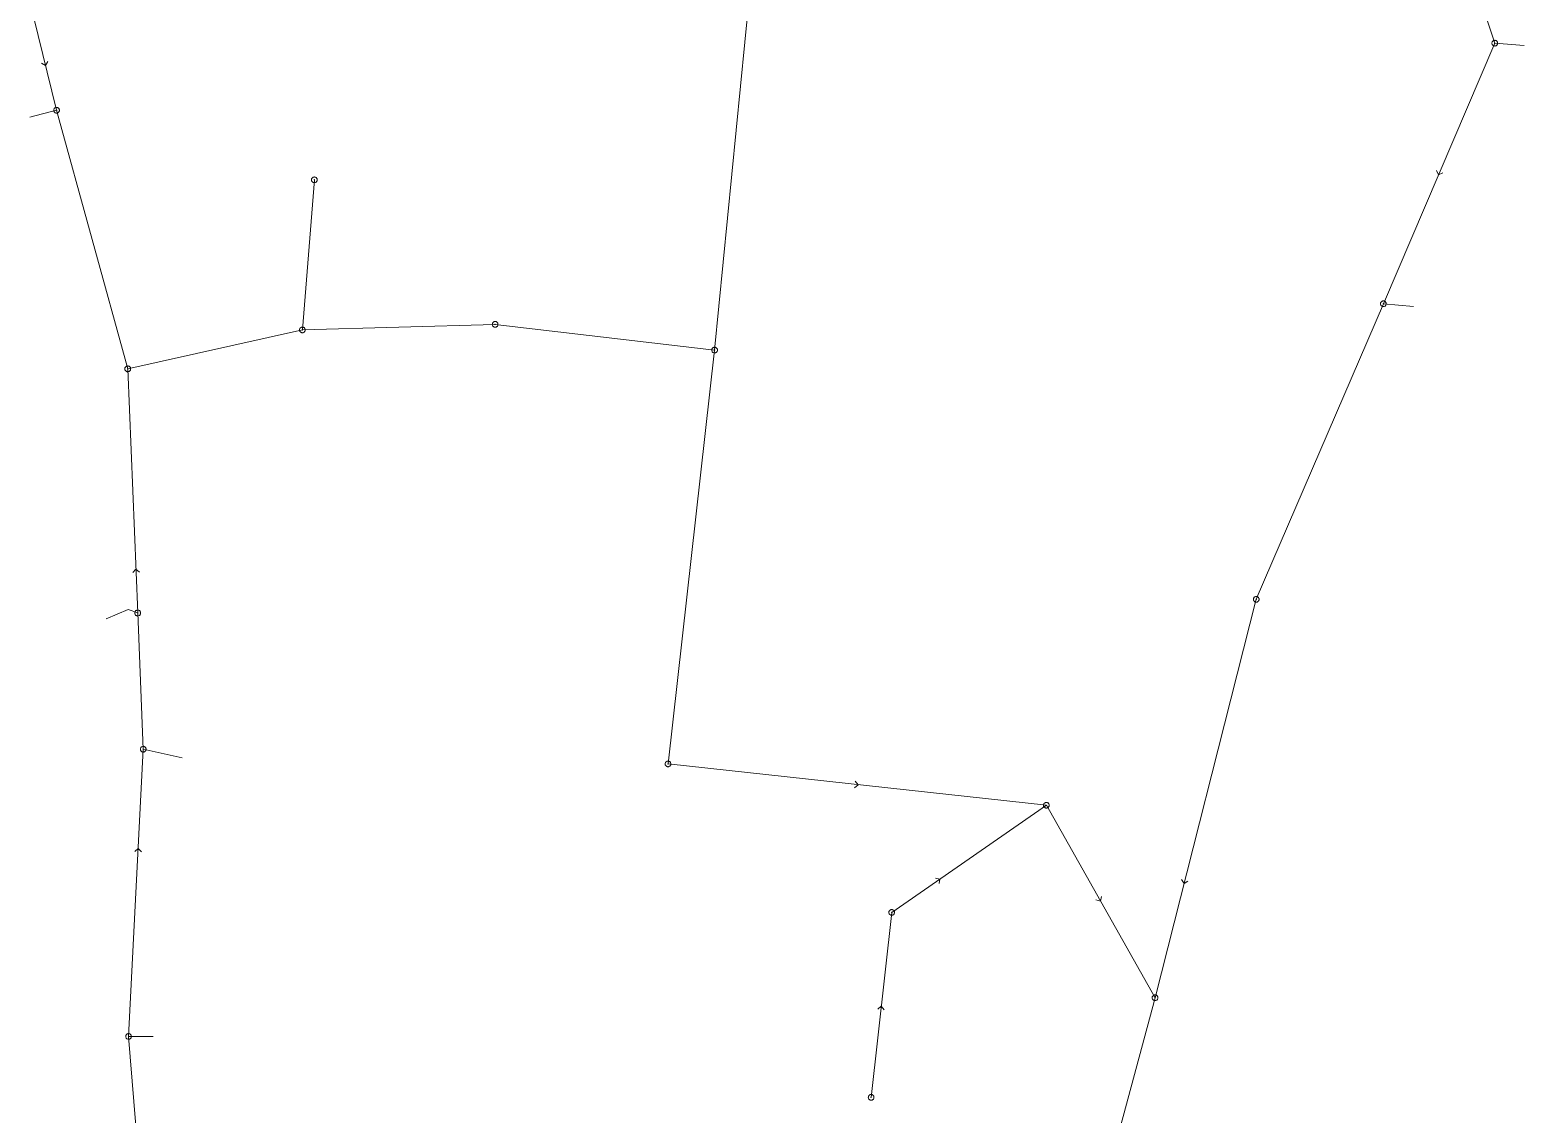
# Model space of a CAD drawing. Header units: metres. Extents: x 25504150 to 25508618, y 6694193 to 6702753.
# Drawn here: x 25505234.1 to 25505475.5, y 6697097.5 to 6697272.6 of the extents above; entities that cross this region are included whole.
import ezdxf

# ---------------------------------------------------------------- set-up
doc = ezdxf.new("R2010")
doc.units = ezdxf.units.M
for name, pattern in [('Sewer_node', [0]), ('Viemariputket', [0]), ('Viemarivarusteet', [0])]:
    doc.linetypes.add(name, pattern=pattern)
for name, color, linetype, lineweight in [('Sewer_node', 7, 'Sewer_node', 0), ('Viemariputket', 7, 'Viemariputket', 0), ('Viemarivarusteet', 7, 'Viemarivarusteet', 0)]:
    doc.layers.add(name, color=color, linetype=linetype, lineweight=lineweight)

msp = doc.modelspace()

# ---------------------------------------------------------------- linework, layer by layer
at = {"layer": 'Sewer_node', "color": 46, "linetype": 'Continuous', "true_color": 0x7f5f00, "flags": 128}
for points, elevation in [([(25505471.24, 6697270.48), (25505471.23, 6697270.55), (25505471.22, 6697270.62), (25505471.19, 6697270.69), (25505471.15, 6697270.75), (25505471.11, 6697270.81), (25505471.05, 6697270.85), (25505470.99, 6697270.89), (25505470.92, 6697270.92), (25505470.85, 6697270.93), (25505470.78, 6697270.94), (25505470.71, 6697270.93), (25505470.64, 6697270.92), (25505470.57, 6697270.89), (25505470.51, 6697270.85), (25505470.45, 6697270.81), (25505470.41, 6697270.75), (25505470.37, 6697270.69), (25505470.34, 6697270.62), (25505470.33, 6697270.55), (25505470.32, 6697270.48), (25505470.33, 6697270.41), (25505470.34, 6697270.34), (25505470.37, 6697270.27), (25505470.41, 6697270.21), (25505470.45, 6697270.15), (25505470.51, 6697270.11), (25505470.57, 6697270.07), (25505470.64, 6697270.04), (25505470.71, 6697270.03), (25505470.78, 6697270.02), (25505470.85, 6697270.03), (25505470.92, 6697270.04), (25505470.99, 6697270.07), (25505471.05, 6697270.11), (25505471.11, 6697270.15), (25505471.15, 6697270.21), (25505471.19, 6697270.27), (25505471.22, 6697270.34), (25505471.23, 6697270.41)], 36.62), ([(25505238.87, 6697259.64), (25505238.86, 6697259.71), (25505238.85, 6697259.78), (25505238.82, 6697259.85), (25505238.78, 6697259.91), (25505238.74, 6697259.97), (25505238.68, 6697260.01), (25505238.62, 6697260.05), (25505238.55, 6697260.08), (25505238.48, 6697260.09), (25505238.41, 6697260.1), (25505238.34, 6697260.09), (25505238.27, 6697260.08), (25505238.2, 6697260.05), (25505238.14, 6697260.01), (25505238.08, 6697259.97), (25505238.04, 6697259.91), (25505238, 6697259.85), (25505237.97, 6697259.78), (25505237.96, 6697259.71), (25505237.95, 6697259.64), (25505237.96, 6697259.57), (25505237.97, 6697259.5), (25505238, 6697259.43), (25505238.04, 6697259.37), (25505238.08, 6697259.31), (25505238.14, 6697259.27), (25505238.2, 6697259.23), (25505238.27, 6697259.2), (25505238.34, 6697259.19), (25505238.41, 6697259.18), (25505238.48, 6697259.19), (25505238.55, 6697259.2), (25505238.62, 6697259.23), (25505238.68, 6697259.27), (25505238.74, 6697259.31), (25505238.78, 6697259.37), (25505238.82, 6697259.43), (25505238.85, 6697259.5), (25505238.86, 6697259.57)], 43.18), ([(25505280.52, 6697248.41), (25505280.51, 6697248.48), (25505280.5, 6697248.55), (25505280.47, 6697248.62), (25505280.43, 6697248.68), (25505280.39, 6697248.74), (25505280.33, 6697248.78), (25505280.27, 6697248.82), (25505280.2, 6697248.85), (25505280.13, 6697248.86), (25505280.06, 6697248.87), (25505279.99, 6697248.86), (25505279.92, 6697248.85), (25505279.85, 6697248.82), (25505279.79, 6697248.78), (25505279.73, 6697248.74), (25505279.69, 6697248.68), (25505279.65, 6697248.62), (25505279.62, 6697248.55), (25505279.61, 6697248.48), (25505279.6, 6697248.41), (25505279.61, 6697248.34), (25505279.62, 6697248.27), (25505279.65, 6697248.2), (25505279.69, 6697248.14), (25505279.73, 6697248.08), (25505279.79, 6697248.04), (25505279.85, 6697248), (25505279.92, 6697247.97), (25505279.99, 6697247.96), (25505280.06, 6697247.95), (25505280.13, 6697247.96), (25505280.2, 6697247.97), (25505280.27, 6697248), (25505280.33, 6697248.04), (25505280.39, 6697248.08), (25505280.43, 6697248.14), (25505280.47, 6697248.2), (25505280.5, 6697248.27), (25505280.51, 6697248.34)], 40.78), ([(25505453.24, 6697228.39), (25505453.23, 6697228.46), (25505453.22, 6697228.53), (25505453.19, 6697228.6), (25505453.15, 6697228.66), (25505453.11, 6697228.72), (25505453.05, 6697228.76), (25505452.99, 6697228.8), (25505452.92, 6697228.83), (25505452.85, 6697228.84), (25505452.78, 6697228.85), (25505452.71, 6697228.84), (25505452.64, 6697228.83), (25505452.57, 6697228.8), (25505452.51, 6697228.76), (25505452.45, 6697228.72), (25505452.41, 6697228.66), (25505452.37, 6697228.6), (25505452.34, 6697228.53), (25505452.33, 6697228.46), (25505452.32, 6697228.39), (25505452.33, 6697228.32), (25505452.34, 6697228.25), (25505452.37, 6697228.18), (25505452.41, 6697228.12), (25505452.45, 6697228.06), (25505452.51, 6697228.02), (25505452.57, 6697227.98), (25505452.64, 6697227.95), (25505452.71, 6697227.94), (25505452.78, 6697227.93), (25505452.85, 6697227.94), (25505452.92, 6697227.95), (25505452.99, 6697227.98), (25505453.05, 6697228.02), (25505453.11, 6697228.06), (25505453.15, 6697228.12), (25505453.19, 6697228.18), (25505453.22, 6697228.25), (25505453.23, 6697228.32)], 36.4), ([(25505309.73, 6697225.06), (25505309.72, 6697225.13), (25505309.71, 6697225.2), (25505309.68, 6697225.27), (25505309.64, 6697225.33), (25505309.6, 6697225.39), (25505309.54, 6697225.43), (25505309.48, 6697225.47), (25505309.41, 6697225.5), (25505309.34, 6697225.51), (25505309.27, 6697225.52), (25505309.2, 6697225.51), (25505309.13, 6697225.5), (25505309.06, 6697225.47), (25505309, 6697225.43), (25505308.94, 6697225.39), (25505308.9, 6697225.33), (25505308.86, 6697225.27), (25505308.83, 6697225.2), (25505308.82, 6697225.13), (25505308.81, 6697225.06), (25505308.82, 6697224.99), (25505308.83, 6697224.92), (25505308.86, 6697224.85), (25505308.9, 6697224.79), (25505308.94, 6697224.73), (25505309, 6697224.69), (25505309.06, 6697224.65), (25505309.13, 6697224.62), (25505309.2, 6697224.61), (25505309.27, 6697224.6), (25505309.34, 6697224.61), (25505309.41, 6697224.62), (25505309.48, 6697224.65), (25505309.54, 6697224.69), (25505309.6, 6697224.73), (25505309.64, 6697224.79), (25505309.68, 6697224.85), (25505309.71, 6697224.92), (25505309.72, 6697224.99)], 40.4), ([(25505278.58, 6697224.16), (25505278.57, 6697224.23), (25505278.56, 6697224.3), (25505278.53, 6697224.37), (25505278.49, 6697224.43), (25505278.45, 6697224.49), (25505278.39, 6697224.53), (25505278.33, 6697224.57), (25505278.26, 6697224.6), (25505278.19, 6697224.61), (25505278.12, 6697224.62), (25505278.05, 6697224.61), (25505277.98, 6697224.6), (25505277.91, 6697224.57), (25505277.85, 6697224.53), (25505277.79, 6697224.49), (25505277.75, 6697224.43), (25505277.71, 6697224.37), (25505277.68, 6697224.3), (25505277.67, 6697224.23), (25505277.66, 6697224.16), (25505277.67, 6697224.09), (25505277.68, 6697224.02), (25505277.71, 6697223.95), (25505277.75, 6697223.89), (25505277.79, 6697223.83), (25505277.85, 6697223.79), (25505277.91, 6697223.75), (25505277.98, 6697223.72), (25505278.05, 6697223.71), (25505278.12, 6697223.7), (25505278.19, 6697223.71), (25505278.26, 6697223.72), (25505278.33, 6697223.75), (25505278.39, 6697223.79), (25505278.45, 6697223.83), (25505278.49, 6697223.89), (25505278.53, 6697223.95), (25505278.56, 6697224.02), (25505278.57, 6697224.09)], 40.9), ([(25505345.19, 6697220.9), (25505345.18, 6697220.97), (25505345.17, 6697221.04), (25505345.14, 6697221.11), (25505345.1, 6697221.17), (25505345.06, 6697221.23), (25505345, 6697221.27), (25505344.94, 6697221.31), (25505344.87, 6697221.34), (25505344.8, 6697221.35), (25505344.73, 6697221.36), (25505344.66, 6697221.35), (25505344.59, 6697221.34), (25505344.52, 6697221.31), (25505344.46, 6697221.27), (25505344.4, 6697221.23), (25505344.36, 6697221.17), (25505344.32, 6697221.11), (25505344.29, 6697221.04), (25505344.28, 6697220.97), (25505344.27, 6697220.9), (25505344.28, 6697220.83), (25505344.29, 6697220.76), (25505344.32, 6697220.69), (25505344.36, 6697220.63), (25505344.4, 6697220.57), (25505344.46, 6697220.53), (25505344.52, 6697220.49), (25505344.59, 6697220.46), (25505344.66, 6697220.45), (25505344.73, 6697220.44), (25505344.8, 6697220.45), (25505344.87, 6697220.46), (25505344.94, 6697220.49), (25505345, 6697220.53), (25505345.06, 6697220.57), (25505345.1, 6697220.63), (25505345.14, 6697220.69), (25505345.17, 6697220.76), (25505345.18, 6697220.83)], 39.41), ([(25505250.38, 6697217.87), (25505250.37, 6697217.94), (25505250.36, 6697218.02), (25505250.33, 6697218.08), (25505250.29, 6697218.15), (25505250.24, 6697218.2), (25505250.19, 6697218.25), (25505250.12, 6697218.29), (25505250.06, 6697218.32), (25505249.98, 6697218.33), (25505249.91, 6697218.34), (25505249.84, 6697218.33), (25505249.76, 6697218.32), (25505249.7, 6697218.29), (25505249.63, 6697218.25), (25505249.58, 6697218.2), (25505249.53, 6697218.15), (25505249.49, 6697218.08), (25505249.46, 6697218.02), (25505249.45, 6697217.94), (25505249.44, 6697217.87), (25505249.45, 6697217.8), (25505249.46, 6697217.72), (25505249.49, 6697217.66), (25505249.53, 6697217.59), (25505249.58, 6697217.54), (25505249.63, 6697217.49), (25505249.7, 6697217.45), (25505249.76, 6697217.42), (25505249.84, 6697217.41), (25505249.91, 6697217.4), (25505249.98, 6697217.41), (25505250.06, 6697217.42), (25505250.12, 6697217.45), (25505250.19, 6697217.49), (25505250.24, 6697217.54), (25505250.29, 6697217.59), (25505250.33, 6697217.66), (25505250.36, 6697217.72), (25505250.37, 6697217.8)], 43.59), ([(25505432.7, 6697180.65), (25505432.69, 6697180.72), (25505432.68, 6697180.79), (25505432.65, 6697180.86), (25505432.61, 6697180.92), (25505432.57, 6697180.98), (25505432.51, 6697181.02), (25505432.45, 6697181.06), (25505432.38, 6697181.09), (25505432.31, 6697181.1), (25505432.24, 6697181.11), (25505432.17, 6697181.1), (25505432.1, 6697181.09), (25505432.03, 6697181.06), (25505431.97, 6697181.02), (25505431.91, 6697180.98), (25505431.87, 6697180.92), (25505431.83, 6697180.86), (25505431.8, 6697180.79), (25505431.79, 6697180.72), (25505431.78, 6697180.65), (25505431.79, 6697180.58), (25505431.8, 6697180.51), (25505431.83, 6697180.44), (25505431.87, 6697180.38), (25505431.91, 6697180.32), (25505431.97, 6697180.28), (25505432.03, 6697180.24), (25505432.1, 6697180.21), (25505432.17, 6697180.2), (25505432.24, 6697180.19), (25505432.31, 6697180.2), (25505432.38, 6697180.21), (25505432.45, 6697180.24), (25505432.51, 6697180.28), (25505432.57, 6697180.32), (25505432.61, 6697180.38), (25505432.65, 6697180.44), (25505432.68, 6697180.51), (25505432.69, 6697180.58)], 36.63), ([(25505251.99, 6697178.44), (25505251.98, 6697178.51), (25505251.97, 6697178.59), (25505251.94, 6697178.65), (25505251.9, 6697178.72), (25505251.85, 6697178.77), (25505251.8, 6697178.82), (25505251.73, 6697178.86), (25505251.67, 6697178.89), (25505251.59, 6697178.9), (25505251.52, 6697178.91), (25505251.45, 6697178.9), (25505251.37, 6697178.89), (25505251.31, 6697178.86), (25505251.24, 6697178.82), (25505251.19, 6697178.77), (25505251.14, 6697178.72), (25505251.1, 6697178.65), (25505251.07, 6697178.59), (25505251.06, 6697178.51), (25505251.05, 6697178.44), (25505251.06, 6697178.37), (25505251.07, 6697178.29), (25505251.1, 6697178.23), (25505251.14, 6697178.16), (25505251.19, 6697178.11), (25505251.24, 6697178.06), (25505251.31, 6697178.02), (25505251.37, 6697177.99), (25505251.45, 6697177.98), (25505251.52, 6697177.97), (25505251.59, 6697177.98), (25505251.67, 6697177.99), (25505251.73, 6697178.02), (25505251.8, 6697178.06), (25505251.85, 6697178.11), (25505251.9, 6697178.16), (25505251.94, 6697178.23), (25505251.97, 6697178.29), (25505251.98, 6697178.37)], 40.96), ([(25505252.88, 6697156.43), (25505252.87, 6697156.5), (25505252.86, 6697156.57), (25505252.83, 6697156.64), (25505252.79, 6697156.7), (25505252.75, 6697156.76), (25505252.69, 6697156.8), (25505252.63, 6697156.84), (25505252.56, 6697156.87), (25505252.49, 6697156.88), (25505252.42, 6697156.89), (25505252.35, 6697156.88), (25505252.28, 6697156.87), (25505252.21, 6697156.84), (25505252.15, 6697156.8), (25505252.09, 6697156.76), (25505252.05, 6697156.7), (25505252.01, 6697156.64), (25505251.98, 6697156.57), (25505251.97, 6697156.5), (25505251.96, 6697156.43), (25505251.97, 6697156.36), (25505251.98, 6697156.29), (25505252.01, 6697156.22), (25505252.05, 6697156.16), (25505252.09, 6697156.1), (25505252.15, 6697156.06), (25505252.21, 6697156.02), (25505252.28, 6697155.99), (25505252.35, 6697155.98), (25505252.42, 6697155.97), (25505252.49, 6697155.98), (25505252.56, 6697155.99), (25505252.63, 6697156.02), (25505252.69, 6697156.06), (25505252.75, 6697156.1), (25505252.79, 6697156.16), (25505252.83, 6697156.22), (25505252.86, 6697156.29), (25505252.87, 6697156.36)], 43.63), ([(25505337.66, 6697154.06), (25505337.65, 6697154.13), (25505337.64, 6697154.2), (25505337.61, 6697154.27), (25505337.57, 6697154.33), (25505337.53, 6697154.39), (25505337.47, 6697154.43), (25505337.41, 6697154.47), (25505337.34, 6697154.5), (25505337.27, 6697154.51), (25505337.2, 6697154.52), (25505337.13, 6697154.51), (25505337.06, 6697154.5), (25505336.99, 6697154.47), (25505336.93, 6697154.43), (25505336.87, 6697154.39), (25505336.83, 6697154.33), (25505336.79, 6697154.27), (25505336.76, 6697154.2), (25505336.75, 6697154.13), (25505336.74, 6697154.06), (25505336.75, 6697153.99), (25505336.76, 6697153.92), (25505336.79, 6697153.85), (25505336.83, 6697153.79), (25505336.87, 6697153.73), (25505336.93, 6697153.69), (25505336.99, 6697153.65), (25505337.06, 6697153.62), (25505337.13, 6697153.61), (25505337.2, 6697153.6), (25505337.27, 6697153.61), (25505337.34, 6697153.62), (25505337.41, 6697153.65), (25505337.47, 6697153.69), (25505337.53, 6697153.73), (25505337.57, 6697153.79), (25505337.61, 6697153.85), (25505337.64, 6697153.92), (25505337.65, 6697153.99)], 39.69), ([(25505398.79, 6697147.38), (25505398.78, 6697147.45), (25505398.77, 6697147.52), (25505398.74, 6697147.59), (25505398.7, 6697147.65), (25505398.66, 6697147.71), (25505398.6, 6697147.75), (25505398.54, 6697147.79), (25505398.47, 6697147.82), (25505398.4, 6697147.83), (25505398.33, 6697147.84), (25505398.26, 6697147.83), (25505398.19, 6697147.82), (25505398.12, 6697147.79), (25505398.06, 6697147.75), (25505398, 6697147.71), (25505397.96, 6697147.65), (25505397.92, 6697147.59), (25505397.89, 6697147.52), (25505397.88, 6697147.45), (25505397.87, 6697147.38), (25505397.88, 6697147.31), (25505397.89, 6697147.24), (25505397.92, 6697147.17), (25505397.96, 6697147.11), (25505398, 6697147.05), (25505398.06, 6697147.01), (25505398.12, 6697146.97), (25505398.19, 6697146.94), (25505398.26, 6697146.93), (25505398.33, 6697146.92), (25505398.4, 6697146.93), (25505398.47, 6697146.94), (25505398.54, 6697146.97), (25505398.6, 6697147.01), (25505398.66, 6697147.05), (25505398.7, 6697147.11), (25505398.74, 6697147.17), (25505398.77, 6697147.24), (25505398.78, 6697147.31)], 36.61), ([(25505373.8, 6697130.07), (25505373.79, 6697130.14), (25505373.78, 6697130.21), (25505373.75, 6697130.28), (25505373.71, 6697130.34), (25505373.67, 6697130.4), (25505373.61, 6697130.44), (25505373.55, 6697130.48), (25505373.48, 6697130.51), (25505373.41, 6697130.52), (25505373.34, 6697130.53), (25505373.27, 6697130.52), (25505373.2, 6697130.51), (25505373.13, 6697130.48), (25505373.07, 6697130.44), (25505373.01, 6697130.4), (25505372.97, 6697130.34), (25505372.93, 6697130.28), (25505372.9, 6697130.21), (25505372.89, 6697130.14), (25505372.88, 6697130.07), (25505372.89, 6697130), (25505372.9, 6697129.93), (25505372.93, 6697129.86), (25505372.97, 6697129.8), (25505373.01, 6697129.74), (25505373.07, 6697129.7), (25505373.13, 6697129.66), (25505373.2, 6697129.63), (25505373.27, 6697129.62), (25505373.34, 6697129.61), (25505373.41, 6697129.62), (25505373.48, 6697129.63), (25505373.55, 6697129.66), (25505373.61, 6697129.7), (25505373.67, 6697129.74), (25505373.71, 6697129.8), (25505373.75, 6697129.86), (25505373.78, 6697129.93), (25505373.79, 6697130)], 37.26), ([(25505416.35, 6697116.29), (25505416.34, 6697116.36), (25505416.33, 6697116.43), (25505416.3, 6697116.5), (25505416.26, 6697116.56), (25505416.22, 6697116.62), (25505416.16, 6697116.66), (25505416.1, 6697116.7), (25505416.03, 6697116.73), (25505415.96, 6697116.74), (25505415.89, 6697116.75), (25505415.82, 6697116.74), (25505415.75, 6697116.73), (25505415.68, 6697116.7), (25505415.62, 6697116.66), (25505415.56, 6697116.62), (25505415.52, 6697116.56), (25505415.48, 6697116.5), (25505415.45, 6697116.43), (25505415.44, 6697116.36), (25505415.43, 6697116.29), (25505415.44, 6697116.22), (25505415.45, 6697116.15), (25505415.48, 6697116.08), (25505415.52, 6697116.02), (25505415.56, 6697115.96), (25505415.62, 6697115.92), (25505415.68, 6697115.88), (25505415.75, 6697115.85), (25505415.82, 6697115.84), (25505415.89, 6697115.83), (25505415.96, 6697115.84), (25505416.03, 6697115.85), (25505416.1, 6697115.88), (25505416.16, 6697115.92), (25505416.22, 6697115.96), (25505416.26, 6697116.02), (25505416.3, 6697116.08), (25505416.33, 6697116.15), (25505416.34, 6697116.22)], 36.3), ([(25505250.5, 6697110.04), (25505250.49, 6697110.11), (25505250.48, 6697110.18), (25505250.45, 6697110.25), (25505250.41, 6697110.31), (25505250.37, 6697110.37), (25505250.31, 6697110.41), (25505250.25, 6697110.45), (25505250.18, 6697110.48), (25505250.11, 6697110.49), (25505250.04, 6697110.5), (25505249.97, 6697110.49), (25505249.9, 6697110.48), (25505249.83, 6697110.45), (25505249.77, 6697110.41), (25505249.71, 6697110.37), (25505249.67, 6697110.31), (25505249.63, 6697110.25), (25505249.6, 6697110.18), (25505249.59, 6697110.11), (25505249.58, 6697110.04), (25505249.59, 6697109.97), (25505249.6, 6697109.9), (25505249.63, 6697109.83), (25505249.67, 6697109.77), (25505249.71, 6697109.71), (25505249.77, 6697109.67), (25505249.83, 6697109.63), (25505249.9, 6697109.6), (25505249.97, 6697109.59), (25505250.04, 6697109.58), (25505250.11, 6697109.59), (25505250.18, 6697109.6), (25505250.25, 6697109.63), (25505250.31, 6697109.67), (25505250.37, 6697109.71), (25505250.41, 6697109.77), (25505250.45, 6697109.83), (25505250.48, 6697109.9), (25505250.49, 6697109.97)], 43.7), ([(25505370.48, 6697100.2), (25505370.47, 6697100.27), (25505370.46, 6697100.34), (25505370.43, 6697100.41), (25505370.39, 6697100.47), (25505370.35, 6697100.53), (25505370.29, 6697100.57), (25505370.23, 6697100.61), (25505370.16, 6697100.64), (25505370.09, 6697100.65), (25505370.02, 6697100.66), (25505369.95, 6697100.65), (25505369.88, 6697100.64), (25505369.81, 6697100.61), (25505369.75, 6697100.57), (25505369.69, 6697100.53), (25505369.65, 6697100.47), (25505369.61, 6697100.41), (25505369.58, 6697100.34), (25505369.57, 6697100.27), (25505369.56, 6697100.2), (25505369.57, 6697100.13), (25505369.58, 6697100.06), (25505369.61, 6697099.99), (25505369.65, 6697099.93), (25505369.69, 6697099.87), (25505369.75, 6697099.83), (25505369.81, 6697099.79), (25505369.88, 6697099.76), (25505369.95, 6697099.75), (25505370.02, 6697099.74), (25505370.09, 6697099.75), (25505370.16, 6697099.76), (25505370.23, 6697099.79), (25505370.29, 6697099.83), (25505370.35, 6697099.87), (25505370.39, 6697099.93), (25505370.43, 6697099.99), (25505370.46, 6697100.06), (25505370.47, 6697100.13)], 37.09)]:
    msp.add_lwpolyline(points, close=True, dxfattribs=dict(at, elevation=elevation))
for points in [[(25505235.97, 6697267.26), (25505236.62, 6697266.88), (25505237, 6697267.52)], [(25505461.39, 6697249.91), (25505461.69, 6697249.23), (25505462.37, 6697249.52)], [(25505251.8, 6697185.05), (25505251.24, 6697185.54), (25505250.74, 6697184.99)], [(25505367.33, 6697150.22), (25505367.91, 6697150.7), (25505367.43, 6697151.27)], [(25505252.12, 6697139.87), (25505251.6, 6697140.41), (25505251.06, 6697139.9)], [(25505381.02, 6697134.72), (25505381.13, 6697135.46), (25505380.4, 6697135.58)], [(25505420.17, 6697135.37), (25505420.57, 6697134.74), (25505421.21, 6697135.13)], [(25505406.34, 6697132.09), (25505407.07, 6697131.9), (25505407.25, 6697132.62)], [(25505372.14, 6697114.34), (25505371.66, 6697114.91), (25505371.08, 6697114.44)]]:
    msp.add_lwpolyline(points, dxfattribs=at)
at = {"layer": 'Viemariputket', "color": 1, "linetype": 'Continuous', "lineweight": 15}
for p, q in [((25505470.78, 6697270.48, 33.3), (25505456.26, 6697314.08, 33.48)), ((25505344.73, 6697220.9), (25505352.17, 6697296.87)), ((25505238.41, 6697259.64), (25505234.67, 6697274.77, 41.02)), ((25505452.78, 6697228.39, 33.28), (25505470.78, 6697270.48, 33.28)), ((25505470.78, 6697270.48, 34.38), (25505475.52, 6697270.1)), ((25505238.41, 6697259.64, 41.33), (25505234.1, 6697258.52)), ((25505249.91, 6697217.87, 40.75), (25505238.41, 6697259.64)), ((25505278.12, 6697224.16), (25505280.06, 6697248.41)), ((25505432.24, 6697180.65, 33.22), (25505452.78, 6697228.39, 33.27)), ((25505452.78, 6697228.39, 33.76), (25505457.65, 6697227.96)), ((25505309.27, 6697225.06), (25505278.12, 6697224.16)), ((25505344.73, 6697220.9), (25505309.27, 6697225.06)), ((25505278.12, 6697224.16), (25505249.91, 6697217.87, 40.71)), ((25505337.2, 6697154.06), (25505344.73, 6697220.9)), ((25505249.91, 6697217.87, 40.75), (25505251.52, 6697178.44, 40.96)), ((25505415.89, 6697116.29), (25505432.24, 6697180.65, 33.2)), ((25505251.52, 6697178.44, 40.96), (25505252.42, 6697156.43, 41.08)), ((25505252.42, 6697156.43, 41.08), (25505250.04, 6697110.04)), ((25505252.42, 6697156.43, 41.67), (25505258.73, 6697155.03, 46.12)), ((25505398.33, 6697147.38), (25505337.2, 6697154.06)), ((25505398.33, 6697147.38), (25505373.34, 6697130.07)), ((25505415.89, 6697116.29), (25505398.33, 6697147.38)), ((25505373.34, 6697130.07), (25505370.02, 6697100.2)), ((25505404.04, 6697072.11), (25505415.89, 6697116.29)), ((25505250.04, 6697110.04, 41.35), (25505255.07, 6697048.82, 42.31)), ((25505250.04, 6697110.03), (25505254, 6697110.03))]:
    msp.add_line(p, q, dxfattribs=at)
msp.add_polyline3d([(25505251.52, 6697178.44, 46.1), (25505249.98, 6697179, 0), (25505246.45, 6697177.51, 46.11)], dxfattribs=at)
at = {"layer": 'Viemarivarusteet', "color": 1}
for p in [(25505470.78, 6697270.48, 36.62), (25505238.41, 6697259.64, 43.18), (25505280.06, 6697248.41, 40.78), (25505452.78, 6697228.39, 36.4), (25505309.27, 6697225.06, 40.4), (25505278.12, 6697224.16, 40.9), (25505344.73, 6697220.9, 39.41), (25505249.91, 6697217.87, 43.59), (25505432.24, 6697180.65, 36.63), (25505251.52, 6697178.44, 40.96), (25505252.42, 6697156.43, 43.63), (25505337.2, 6697154.06, 39.69), (25505398.33, 6697147.38, 36.61), (25505373.34, 6697130.07, 37.26), (25505415.89, 6697116.29, 36.3), (25505250.04, 6697110.04, 43.7), (25505370.02, 6697100.2, 37.09)]:
    msp.add_point(p, dxfattribs=at)

doc.saveas('drawing.dxf')
